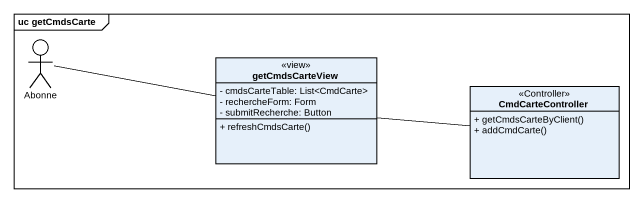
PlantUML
@startuml
mainframe uc getCmdsCarte
allowmixing
hide circle
hide empty members
skinparam classAttributeIconSize 0
actor Abonne
class getCmdsCarteView <<view>> {
  - cmdsCarteTable: List<CmdCarte>
  - rechercheForm: Form
  - submitRecherche: Button
  + refreshCmdsCarte()
}
class CmdCarteController <<Controller>> {
  + getCmdsCarteByClient()
  + addCmdCarte()
}
Abonne -right- getCmdsCarteView
getCmdsCarteView -right- CmdCarteController
@enduml
